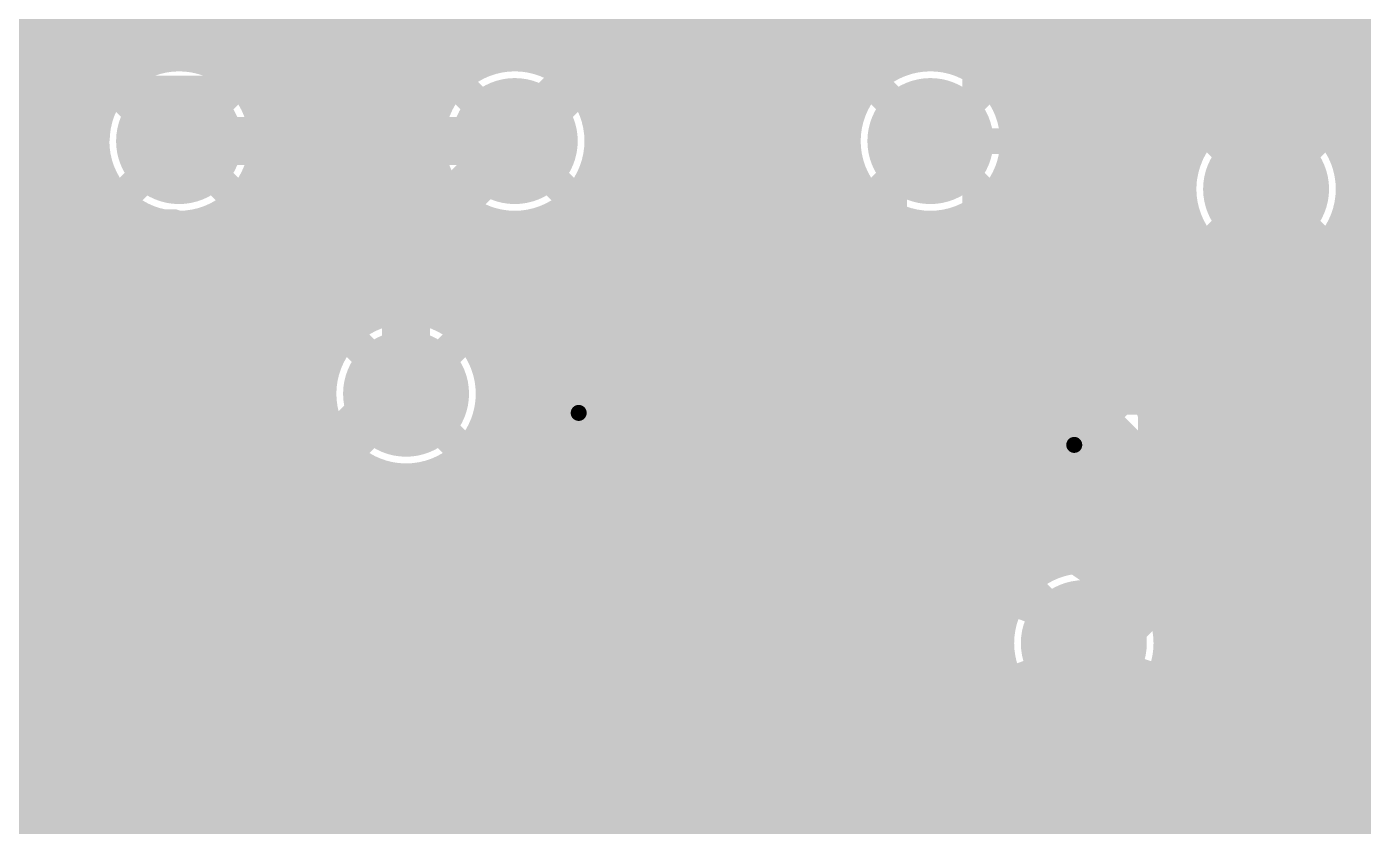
# Model space of a CAD drawing. Extents: x -118 to 4, y -52 to 56.
# Drawn here: x -41.34 to -30.72, y 30.12 to 36.47 of the extents above; entities that cross this region are included whole.
import ezdxf

# ---------------------------------------------------------------- set-up
doc = ezdxf.new("R2010")
doc.units = 0
doc.header["$MEASUREMENT"] = 0
doc.layers.get('0').update_dxf_attribs({"linetype": 'CONTINUOUS'})
for name, color, linetype in [('22-302-0_BOT', 7, 'CONTINUOUS'), ('22-302-0_DRD', 7, 'CONTINUOUS'), ('22-302-0_DRL', 2, 'CONTINUOUS'), ('22-302-0_GND', 1, 'CONTINUOUS'), ('22-302-0_IN1', 3, 'CONTINUOUS'), ('22-302-0_SMB', 5, 'CONTINUOUS'), ('22-302-0_SMT', 10, 'CONTINUOUS'), ('22-302-0_SPB', 14, 'CONTINUOUS'), ('22-302-0_SPT', 9, 'CONTINUOUS'), ('22-302-0_SSB', 12, 'CONTINUOUS'), ('22-302-0_SST', 11, 'CONTINUOUS'), ('22-302-0_TOP', 13, 'CONTINUOUS'), ('THRUHOLE_TAP', 7, 'CONTINUOUS')]:
    doc.layers.add(name, color=color, linetype=linetype)

# ---------------------------------------------------------------- blocks, each defined once
blk = doc.blocks.new('RECTANGLE_4')
blk.add_solid([(0.4064, 0.4826), (0.4064, -0.4826), (-0.4064, 0.4826), (-0.4064, -0.4826)])
blk = doc.blocks.new('ROUND_50')
at = {"const_width": 0.35052}
blk.add_lwpolyline([(-0.17526, 0, 1), (0.17526, 0, 1)], format="xyb", close=True, dxfattribs=at)
blk = doc.blocks.new('RECTANGLE_61')
blk.add_solid([(0.4445, 0.3175), (0.4445, -0.3175), (-0.4445, 0.3175), (-0.4445, -0.3175)])
blk = doc.blocks.new('ROUND_106')
at = {"const_width": 0.10033}
blk.add_lwpolyline([(-0.050164, 0, 1), (0.050164, 0, 1)], format="xyb", close=True, dxfattribs=at)
blk = doc.blocks.new('ROUND_107')
at = {"const_width": 0.10033}
blk.add_lwpolyline([(-0.050164, 0, 1), (0.050164, 0, 1)], format="xyb", close=True, dxfattribs=at)
blk = doc.blocks.new('ROUND_92')
at = {"const_width": 0.0635}
blk.add_lwpolyline([(-0.03175, 0, 1), (0.03175, 0, 1)], format="xyb", close=True, dxfattribs=at)
blk = doc.blocks.new('ROUND_93')
at = {"const_width": 0.50038}
blk.add_lwpolyline([(-0.25019, 0, 1), (0.25019, 0, 1)], format="xyb", close=True, dxfattribs=at)
blk = doc.blocks.new('ROUND_95')
at = {"const_width": 0.50038}
blk.add_lwpolyline([(-0.25019, 0, 1), (0.25019, 0, 1)], format="xyb", close=True, dxfattribs=at)
blk = doc.blocks.new('ROUND_58')
at = {"const_width": 0.35052}
blk.add_lwpolyline([(-0.17526, 0, 1), (0.17526, 0, 1)], format="xyb", close=True, dxfattribs=at)
blk = doc.blocks.new('RECTANGLE_2')
blk.add_solid([(0.4826, 0.4064), (0.4826, -0.4064), (-0.4826, 0.4064), (-0.4826, -0.4064)])
blk = doc.blocks.new('OBLONG_40')
at = {"const_width": 0.29972}
blk.add_lwpolyline([(0, 0.74041), (0, -0.74041)], dxfattribs=at)
at = {"const_width": 0.14986}
for points in [[(-0.07493, 0.74041, 1), (0.07493, 0.74041, 1)], [(-0.07493, -0.74041, 1), (0.07493, -0.74041, 1)]]:
    blk.add_lwpolyline(points, format="xyb", close=True, dxfattribs=at)
blk = doc.blocks.new('ROUND_98')
at = {"const_width": 0.10033}
blk.add_lwpolyline([(-0.050164, 0, 1), (0.050164, 0, 1)], format="xyb", close=True, dxfattribs=at)

msp = doc.modelspace()

# ---------------------------------------------------------------- linework, layer by layer
at = {"layer": '22-302-0_BOT'}
for points, const_width in [([(-33.3756, 42.545), (-33.3756, 36.48964)], 0.254), ([(-33.147, 42.545), (-33.147, 36.26104)], 0.254), ([(-32.9184, 42.545), (-32.9184, 36.03244)], 0.254), ([(-32.6898, 42.545), (-32.6898, 35.80384)], 0.254), ([(-32.4612, 42.545), (-32.4612, 35.57524)], 0.254), ([(-32.2326, 42.545), (-32.2326, 35.34664)], 0.254), ([(-24.765, 41.275), (-24.892, 41.402), (-24.892, 42.164), (-25.019, 42.291), (-29.972, 42.291), (-30.988, 41.275), (-30.988, 39.37), (-31.496, 38.862), (-31.496, 35.179)], 0.635), ([(-32.1183, 38.862), (-32.1183, 35.45332)], 0.254), ([(-27.8638, 38.1), (-27.8638, 38.0492), (-28.575, 37.338), (-28.575, 35.433), (-29.083, 34.925), (-30.734, 34.925), (-31.242, 34.417), (-31.877, 34.417), (-34.544, 37.084), (-50.165, 37.084), (-51.689, 38.608)], 0.2032), ([(-34.2519, 37.36594), (-32.16656, 35.28314)], 0.254), ([(-34.163, 35.56), (-35.179, 36.576), (-48.006, 36.576), (-48.387, 36.195)], 0.2032), ([(-32.1183, 36.5252), (-33.41116, 36.5252)], 0.254), ([(-32.1183, 36.2966), (-33.18256, 36.2966)], 0.254), ([(-57.785, 31.369), (-57.277, 31.369), (-55.118, 33.528), (-40.259, 33.528), (-38.989, 34.798), (-33.02, 34.798), (-32.131, 33.909), (-30.988, 33.909), (-30.48, 34.417), (-28.829, 34.417), (-27.8638, 35.3822), (-27.8638, 36.195)], 0.2032), ([(-40.43172, 36.1696), (-47.70628, 36.1696)], 0.254), ([(-41.3766, 36.1696), (-41.3766, 33.9344)], 0.254), ([(-41.148, 36.1696), (-41.148, 33.9344)], 0.254), ([(-40.9194, 36.1696), (-40.9194, 33.9344)], 0.254), ([(-40.6908, 36.1696), (-40.6908, 35.94608)], 0.254), ([(-40.58412, 36.068), (-47.71898, 36.068)], 0.254), ([(-32.1183, 36.068), (-32.95396, 36.068)], 0.254), ([(-40.75176, 35.8394), (-47.80788, 35.8394)], 0.254), ([(-32.1183, 35.8394), (-32.72536, 35.8394)], 0.254), ([(-40.81018, 35.6108), (-48.03902, 35.6108)], 0.254), ([(-40.132, 35.56), (-37.465, 35.56)], 0.381), ([(-32.1183, 35.6108), (-32.49676, 35.6108)], 0.254), ([(-25.4381, 34.50082), (-27.813, 34.50082), (-28.40482, 33.909), (-30.353, 33.909), (-30.85846, 33.401), (-32.258, 33.401), (-33.147, 34.29), (-38.735, 34.29), (-40.005, 33.02), (-54.991, 33.02), (-57.404, 30.607), (-58.039, 30.607), (-58.42, 30.988), (-64.389, 30.988), (-64.897, 31.496), (-64.897, 35.3568), (-64.77, 35.4838)], 0.2032), ([(-40.78732, 35.3822), (-60.30976, 35.3822)], 0.254), ([(-32.1437, 35.3822), (-32.26816, 35.3822)], 0.254), ([(-40.67556, 35.1536), (-60.36056, 35.1536)], 0.254), ([(-40.6908, 35.17138), (-40.6908, 33.9344)], 0.254), ([(-39.29634, 35.0647), (-40.42664, 33.9344)], 0.254), ([(-39.29634, 35.0647), (-39.66464, 35.0647)], 0.254), ([(-39.5478, 35.0647), (-39.5478, 34.81324)], 0.254), ([(-39.3192, 35.0647), (-39.3192, 35.04184)], 0.254), ([(-40.3733, 34.925), (-53.85816, 34.925)], 0.254), ([(-40.4622, 34.96564), (-40.4622, 33.9344)], 0.254), ([(-39.43604, 34.925), (-39.88816, 34.925)], 0.254), ([(-39.7764, 34.98088), (-39.7764, 34.58464)], 0.254), ([(-40.2336, 34.8869), (-40.2336, 34.12744)], 0.254), ([(-40.005, 34.89198), (-40.005, 34.35604)], 0.254), ([(-39.66464, 34.6964), (-53.5559, 34.6964)], 0.254), ([(-39.89324, 34.4678), (-53.44414, 34.4678)], 0.254), ([(-40.12184, 34.2392), (-53.42382, 34.2392)], 0.254), ([(-40.35044, 34.0106), (-53.48224, 34.0106)], 0.254), ([(-40.42664, 33.9344), (-53.52288, 33.9344)], 0.254), ([(-33.31464, 33.8836), (-37.73424, 33.8836)], 0.254), ([(-37.719, 33.8836), (-37.719, 33.85312)], 0.254), ([(-37.4904, 33.8836), (-37.4904, 31.7754)], 0.254), ([(-37.2618, 33.8836), (-37.2618, 31.7754)], 0.254), ([(-37.0332, 33.8836), (-37.0332, 31.7754)], 0.254), ([(-36.8046, 33.8836), (-36.8046, 31.7754)], 0.254), ([(-36.576, 33.8836), (-36.576, 31.7754)], 0.254), ([(-36.3474, 33.8836), (-36.3474, 31.7754)], 0.254), ([(-36.1188, 33.8836), (-36.1188, 31.7754)], 0.254), ([(-35.8902, 33.8836), (-35.8902, 31.7754)], 0.254), ([(-35.6616, 33.8836), (-35.6616, 31.7754)], 0.254), ([(-35.433, 33.8836), (-35.433, 31.7754)], 0.254), ([(-35.2044, 33.8836), (-35.2044, 31.7754)], 0.254), ([(-34.9758, 33.8836), (-34.9758, 31.7754)], 0.254), ([(-34.7472, 33.8836), (-34.7472, 31.7754)], 0.254), ([(-34.5186, 33.8836), (-34.5186, 31.7754)], 0.254), ([(-34.29, 33.8836), (-34.29, 31.81604)], 0.254), ([(-34.0614, 33.8836), (-34.0614, 32.04464)], 0.254), ([(-33.8328, 33.8836), (-33.8328, 32.27324)], 0.254), ([(-33.6042, 33.8836), (-33.6042, 32.50184)], 0.254), ([(-33.3756, 33.8836), (-33.3756, 32.6517)], 0.254), ([(-33.31464, 33.8836), (-32.54502, 33.11398)], 0.254), ([(-33.21304, 33.782), (-37.68852, 33.782)], 0.254), ([(-33.147, 33.71596), (-33.147, 32.6644)], 0.254), ([(-46.355, 32.004), (-45.847, 32.512), (-39.497, 32.512), (-38.4556, 33.5534), (-38.3286, 33.5534)], 0.381), ([(-32.98444, 33.5534), (-37.64788, 33.5534)], 0.254), ([(-32.9184, 33.48736), (-32.9184, 32.6644)], 0.254), ([(-32.75584, 33.3248), (-37.68852, 33.3248)], 0.254), ([(-37.719, 33.25114), (-37.719, 31.7754)], 0.254), ([(-32.6898, 33.25876), (-32.6898, 32.6644)], 0.254), ([(-32.52724, 33.0962), (-37.82568, 33.0962)], 0.254), ([(-32.4612, 33.04794), (-32.4612, 32.62376)], 0.254), ([(-30.6324, 33.06318), (-30.6324, 31.5214)], 0.254), ([(-27.8638, 33.02), (-27.8638, 32.7152), (-29.464, 31.115), (-31.496, 31.115), (-32.639, 32.258), (-33.274, 32.258), (-34.163, 31.369), (-46.101, 31.369), (-47.117, 30.353), (-47.371, 30.353)], 0.2032), ([(-37.9476, 32.98952), (-37.9476, 31.7754)], 0.254), ([(-30.85846, 32.9946), (-32.258, 32.9946)], 0.254), ([(-32.2326, 32.9946), (-32.2326, 32.42564)], 0.254), ([(-32.004, 32.9946), (-32.004, 32.19704)], 0.254), ([(-31.7754, 32.9946), (-31.7754, 31.96844)], 0.254), ([(-31.5468, 32.9946), (-31.5468, 31.73984)], 0.254), ([(-31.3182, 32.9946), (-31.3182, 31.5214)], 0.254), ([(-31.0896, 32.9946), (-31.0896, 31.5214)], 0.254), ([(-30.861, 32.9946), (-30.861, 31.5214)], 0.254), ([(-38.42766, 32.8803), (-39.1414, 32.16656)], 0.254), ([(-30.0228, 32.8676), (-38.44036, 32.8676)], 0.254), ([(-38.4048, 32.87776), (-38.4048, 31.7754)], 0.254), ([(-38.1762, 32.89046), (-38.1762, 31.7754)], 0.254), ([(-33.41624, 32.639), (-38.66896, 32.639)], 0.254), ([(-38.6334, 32.67456), (-38.6334, 31.7754)], 0.254), ([(-32.639, 32.6644), (-33.274, 32.6644)], 0.254), ([(-30.0228, 32.639), (-32.49676, 32.639)], 0.254), ([(-33.56102, 32.54502), (-34.33064, 31.7754)], 0.254), ([(-32.3469, 32.53994), (-31.32836, 31.5214)], 0.254), ([(-33.69564, 32.4104), (-38.89756, 32.4104)], 0.254), ([(-38.862, 32.44596), (-38.862, 31.7754)], 0.254), ([(-30.0228, 32.4104), (-32.21736, 32.4104)], 0.254), ([(-33.92424, 32.1818), (-39.12616, 32.1818)], 0.254), ([(-39.0906, 32.21736), (-39.0906, 31.7754)], 0.254), ([(-28.97124, 32.1818), (-31.98876, 32.1818)], 0.254), ([(-39.3192, 32.04972), (-39.3192, 31.7754)], 0.254), ([(-34.15284, 31.9532), (-45.67682, 31.9532)], 0.254), ([(-39.497, 32.0167), (-45.64126, 32.0167)], 0.254), ([(-41.3766, 32.0167), (-41.3766, 31.7754)], 0.254), ([(-41.148, 32.0167), (-41.148, 31.7754)], 0.254), ([(-40.9194, 32.0167), (-40.9194, 31.7754)], 0.254), ([(-40.6908, 32.0167), (-40.6908, 31.7754)], 0.254), ([(-40.4622, 32.0167), (-40.4622, 31.7754)], 0.254), ([(-40.2336, 32.0167), (-40.2336, 31.7754)], 0.254), ([(-40.005, 32.0167), (-40.005, 31.7754)], 0.254), ([(-39.7764, 32.0167), (-39.7764, 31.7754)], 0.254), ([(-39.5478, 32.0167), (-39.5478, 31.7754)], 0.254), ([(-29.19984, 31.9532), (-31.76016, 31.9532)], 0.254), ([(-34.33064, 31.7754), (-45.71492, 31.7754)], 0.254), ([(-32.9438, 31.5722), (-32.9438, 30.48)], 0.635), ([(-29.42844, 31.7246), (-31.53156, 31.7246)], 0.254), ([(-29.63164, 31.5214), (-31.32836, 31.5214)], 0.254), ([(-34.3662, 30.48), (-43.434, 30.48)], 0.635), ([(-34.3662, 30.48), (-43.434, 30.48)], 0.635), ([(-43.434, 30.48), (-34.3662, 30.48)], 0.635), ([(-31.115, 30.48), (-32.9438, 30.48)], 0.635), ([(-25.273, 27.813), (-25.781, 27.813), (-28.194, 25.4), (-29.718, 25.4), (-31.115, 26.797), (-31.115, 30.48)], 0.635), ([(-30.6578, 30.48), (-30.2768, 30.48)], 0.635)]:
    msp.add_lwpolyline(points, dxfattribs=dict(at, const_width=const_width))
at = {"layer": '22-302-0_BOT', "const_width": 0.254}
for points in [[(-40.43172, 36.1696, 0.2858882), (-40.81018, 35.56)], [(-40.81272, 35.56, 0.4142136), (-40.132, 34.87928)], [(-32.1183, 35.45332, 0.0653729), (-32.16802, 35.28337)], [(-40.132, 34.87928, 0.1913825), (-39.66482, 35.0649)], [(-37.64788, 33.5534, 0.1274576), (-37.73354, 33.88399)], [(-38.3286, 32.87268, 0.4142136), (-37.64788, 33.5534)], [(-32.54502, 33.11398, 0.1989124), (-32.258, 32.99509)], [(-30.85846, 32.9946, 0.2000576), (-30.56983, 33.1149)], [(-30.85846, 32.9946, 0.2000576), (-30.56983, 33.1149)], [(-38.42766, 32.8803, 0.0365465), (-38.3286, 32.87305)], [(-33.274, 32.6644, 0.1989124), (-33.56137, 32.54537)], [(-32.35198, 32.54502, 0.1989124), (-32.639, 32.66391)], [(-32.35198, 32.54502, 0.1989124), (-32.639, 32.66391)], [(-39.497, 32.0167, 0.1989124), (-39.14677, 32.16177)]]:
    msp.add_lwpolyline(points, format="xyb", dxfattribs=at)
at = {"layer": '22-302-0_DRD', "const_width": 0.254}
for points in [[(-39.497, 36.195), (-40.767, 34.925)], [(-39.497, 34.925), (-40.767, 36.195)], [(-36.83, 36.195), (-38.1, 34.925)], [(-36.83, 34.925), (-38.1, 36.195)], [(-33.528, 36.195), (-34.798, 34.925)], [(-33.528, 34.925), (-34.798, 36.195)], [(-30.861, 35.814), (-32.131, 34.544)], [(-30.861, 34.544), (-32.131, 35.814)], [(-37.6936, 34.1884), (-38.9636, 32.9184)], [(-37.6936, 32.9184), (-38.9636, 34.1884)], [(-36.322, 34.036), (-37.592, 32.766)], [(-36.322, 32.766), (-37.592, 34.036)], [(-32.385, 33.782), (-33.655, 32.512)], [(-32.385, 32.512), (-33.655, 33.782)], [(-32.385, 33.782), (-33.655, 32.512)], [(-32.385, 32.512), (-33.655, 33.782)], [(-32.385, 33.782), (-33.655, 32.512)], [(-32.385, 32.512), (-33.655, 33.782)], [(-32.3088, 32.2072), (-33.5788, 30.9372)], [(-32.3088, 30.9372), (-33.5788, 32.2072)]]:
    msp.add_lwpolyline(points, dxfattribs=at)
at = {"layer": '22-302-0_IN1', "const_width": 0.254}
for points in [[(-41.275, 55.372), (-41.275, 26.2763)], [(-41.0464, 55.372), (-41.0464, 26.57856)], [(-40.8178, 55.372), (-40.8178, 26.69032)], [(-40.5892, 55.372), (-40.5892, 36.06292)], [(-40.3606, 55.372), (-40.3606, 36.20008)], [(-40.132, 55.372), (-40.132, 36.24072)], [(-39.9034, 55.372), (-39.9034, 36.20008)], [(-39.6748, 55.372), (-39.6748, 36.06292)], [(-39.4462, 55.372), (-39.4462, 11.56208)], [(-39.2176, 55.372), (-39.2176, 22.70252)], [(-38.989, 55.372), (-38.989, 33.71342)], [(-38.7604, 55.372), (-38.7604, 34.07918)], [(-38.5318, 55.372), (-38.5318, 34.2011)], [(-32.5882, 55.372), (-32.5882, 33.67278)], [(-32.3596, 55.372), (-32.3596, 33.30702)], [(-32.131, 55.372), (-32.131, 35.4203)], [(-31.9024, 55.372), (-31.9024, 35.72256)], [(-32.8168, 47.48784), (-32.8168, 33.7947)], [(-33.0454, 46.78172), (-33.0454, 33.82518)], [(-33.274, 46.38802), (-33.274, 33.77692)], [(-33.5026, 46.101), (-33.5026, 35.72002)], [(-33.7312, 45.87494), (-33.7312, 36.08578)], [(-33.9598, 45.6946), (-33.9598, 36.2077)], [(-34.1884, 45.54728), (-34.1884, 36.23818)], [(-36.9316, 45.5041), (-36.9316, 35.98164)], [(-34.417, 45.4279), (-34.417, 36.18992)], [(-36.703, 45.39488), (-36.703, 34.03092)], [(-34.6456, 45.33646), (-34.6456, 36.03752)], [(-36.4744, 45.30852), (-36.4744, 33.87852)], [(-34.8742, 45.26534), (-34.8742, 5.54736)], [(-31.6738, 43.42638), (-31.6738, 35.83432)], [(-31.4452, 43.22064), (-31.4452, 35.85718)], [(-30.7594, 43.23588), (-30.7594, 25.5143)], [(-31.2166, 43.1419), (-31.2166, 35.79876)], [(-30.988, 43.14698), (-30.988, 35.63112)], [(-38.3032, 40.80002), (-38.3032, 34.23158)], [(-37.1602, 40.75938), (-37.1602, 36.16706)], [(-38.0746, 40.56888), (-38.0746, 35.85972)], [(-37.3888, 40.55364), (-37.3888, 36.23564)], [(-37.846, 40.47998), (-37.846, 36.12388)], [(-37.6174, 40.4749), (-37.6174, 36.22294)], [(-36.2458, 39.10838), (-36.2458, 22.57298)], [(-35.1028, 39.14902), (-35.1028, 7.48792)], [(-36.0172, 38.90264), (-36.0172, 16.26108)], [(-35.3314, 38.91788), (-35.3314, 7.62508)], [(-35.7886, 38.8239), (-35.7886, 7.62508)], [(-35.56, 38.82898), (-35.56, 7.66572)], [(-24.21636, 36.4998), (-47.77994, 36.4998)], [(-24.00808, 36.2712), (-47.71136, 36.2712)], [(-40.60952, 36.0426), (-47.72406, 36.0426)], [(-37.94252, 36.0426), (-39.65194, 36.0426)], [(-34.64052, 36.0426), (-36.98494, 36.0426)], [(-22.26564, 36.0426), (-33.68294, 36.0426)], [(-40.76192, 35.814), (-47.82312, 35.814)], [(-38.09492, 35.814), (-39.50208, 35.814)], [(-34.79292, 35.814), (-36.83508, 35.814)], [(-31.7373, 35.814), (-33.53308, 35.814)], [(-23.1013, 35.814), (-31.25216, 35.814)], [(-40.81018, 35.5854), (-48.08474, 35.5854)], [(-38.14318, 35.5854), (-39.45128, 35.5854)], [(-34.84118, 35.5854), (-36.78428, 35.5854)], [(-32.03956, 35.5854), (-33.48228, 35.5854)], [(-23.40356, 35.5854), (-30.9499, 35.5854)], [(-40.7797, 35.3568), (-48.54194, 35.3568)], [(-38.1127, 35.3568), (-39.48176, 35.3568)], [(-34.8107, 35.3568), (-36.81476, 35.3568)], [(-32.15132, 35.3568), (-33.51276, 35.3568)], [(-33.5026, 35.39744), (-33.5026, 33.62452)], [(-23.51532, 35.3568), (-30.83814, 35.3568)], [(-38.0746, 35.25774), (-38.0746, 34.18332)], [(-40.65778, 35.1282), (-48.47336, 35.1282)], [(-37.99078, 35.1282), (-39.60622, 35.1282)], [(-34.68878, 35.1282), (-36.93922, 35.1282)], [(-36.9316, 35.13836), (-36.9316, 34.07918)], [(-32.17418, 35.1282), (-33.63722, 35.1282)], [(-23.53818, 35.1282), (-30.81782, 35.1282)], [(-40.5892, 35.05708), (-40.5892, 26.71318)], [(-39.6748, 35.05708), (-39.6748, 11.77036)], [(-34.6456, 35.07994), (-34.6456, 5.62356)], [(-33.7312, 35.03422), (-33.7312, 16.53032)], [(-40.3606, 34.91992), (-40.3606, 26.65476)], [(-39.9034, 34.91992), (-39.9034, 11.84656)], [(-37.846, 34.99612), (-37.846, 34.03092)], [(-37.1602, 34.95294), (-37.1602, 34.0487)], [(-34.417, 34.93008), (-34.417, 16.32712)], [(-32.131, 34.93516), (-32.131, 25.13584)], [(-40.29202, 34.8996), (-48.48606, 34.8996)], [(-40.132, 34.87928), (-40.132, 26.48712)], [(-37.62502, 34.8996), (-39.96944, 34.8996)], [(-37.6174, 34.89706), (-37.6174, 33.56102)], [(-37.3888, 34.88436), (-37.3888, 33.92678)], [(-34.32302, 34.8996), (-37.30244, 34.8996)], [(-34.1884, 34.87928), (-34.1884, 16.49476)], [(-32.11576, 34.8996), (-34.00044, 34.8996)], [(-33.9598, 34.90976), (-33.9598, 16.55318)], [(-23.47976, 34.8996), (-30.87624, 34.8996)], [(-30.988, 34.72688), (-30.988, 25.55494)], [(-31.94812, 34.671), (-48.58512, 34.671)], [(-31.9024, 34.6329), (-31.9024, 25.3238)], [(-23.31212, 34.671), (-31.04388, 34.671)], [(-31.6738, 34.52114), (-31.6738, 25.44572)], [(-31.4452, 34.50082), (-31.4452, 25.52192)], [(-31.2166, 34.55924), (-31.2166, 25.55494)], [(2.921, 34.4424), (-48.84674, 34.4424)], [(-38.48862, 34.2138), (-64.98336, 34.2138)], [(-19.05508, 34.2138), (-38.16604, 34.2138)], [(-38.85438, 33.9852), (-65.05194, 33.9852)], [(-37.30498, 33.9852), (-37.80282, 33.9852)], [(-23.48992, 33.9852), (-36.60902, 33.9852)], [(-38.9763, 33.7566), (-65.23736, 33.7566)], [(-37.53612, 33.7566), (-37.67836, 33.7566)], [(-33.31972, 33.7566), (-36.37788, 33.7566)], [(-23.62708, 33.7566), (-32.71774, 33.7566)], [(-39.00678, 33.528), (-67.40398, 33.528)], [(-37.62502, 33.528), (-37.64788, 33.528)], [(-33.58388, 33.528), (-36.28898, 33.528)], [(-23.66772, 33.528), (-32.45612, 33.528)], [(-38.989, 33.39084), (-38.989, 22.85492)], [(-38.95852, 33.2994), (-56.79186, 33.2994)], [(-37.62756, 33.2994), (-37.69868, 33.2994)], [(-37.6174, 33.23844), (-37.6174, 15.52956)], [(-33.68294, 33.2994), (-36.2839, 33.2994)], [(-23.62708, 33.2994), (-32.35706, 33.2994)], [(-38.80612, 33.0708), (-56.5658, 33.0708)], [(-38.7604, 33.02762), (-38.7604, 22.90318)], [(-37.55136, 33.0708), (-37.84854, 33.0708)], [(-37.846, 33.07334), (-37.846, 15.52702)], [(-33.69564, 33.0708), (-36.36264, 33.0708)], [(-23.48992, 33.0708), (-32.34436, 33.0708)], [(-38.5318, 32.90316), (-38.5318, 22.8727)], [(-38.0746, 32.92348), (-38.0746, 22.38502)], [(-36.4744, 32.92094), (-36.4744, 22.80412)], [(-32.3596, 32.98444), (-32.3596, 31.92018)], [(-37.34308, 32.8422), (-56.47944, 32.8422)], [(-38.3032, 32.87268), (-38.3032, 22.75078)], [(-37.3888, 32.87522), (-37.3888, 22.61108)], [(-33.62706, 32.8422), (-36.56838, 32.8422)], [(-20.28698, 32.8422), (-32.41294, 32.8422)], [(-37.1602, 32.75076), (-37.1602, 22.81936)], [(-36.9316, 32.72028), (-36.9316, 22.89556)], [(-36.703, 32.77108), (-36.703, 22.89302)], [(-33.44164, 32.6136), (-46.05274, 32.6136)], [(-33.5026, 32.66694), (-33.5026, 31.95828)], [(-20.51812, 32.6136), (-32.59836, 32.6136)], [(-32.5882, 32.62122), (-32.5882, 32.15132)], [(-33.274, 32.51708), (-33.274, 32.16656)], [(-32.8168, 32.49676), (-32.8168, 32.24022)], [(-30.17012, 32.385), (-45.79112, 32.385)], [(-33.0454, 32.46628), (-33.0454, 32.24276)], [(-33.29178, 32.1564), (-45.69206, 32.1564)], [(-30.33776, 32.1564), (-32.59582, 32.1564)], [(-33.52292, 31.9278), (-45.67936, 31.9278)], [(-30.39618, 31.9278), (-32.36468, 31.9278)], [(-33.61182, 31.6992), (-45.74794, 31.6992)], [(-30.37332, 31.6992), (-32.27578, 31.6992)], [(-33.61436, 31.4706), (-45.93336, 31.4706)], [(-30.26156, 31.4706), (-32.2707, 31.4706)], [(-33.53816, 31.242), (-57.11698, 31.242)], [(-32.3596, 31.22422), (-32.3596, 26.95702)], [(-29.9593, 31.242), (-32.34944, 31.242)], [(-33.5026, 31.18358), (-33.5026, 27.27452)], [(-33.32988, 31.0134), (-54.43474, 31.0134)], [(-32.5882, 30.99308), (-32.5882, 27.32278)], [(-26.13152, 31.0134), (-32.55518, 31.0134)], [(-33.274, 30.97784), (-33.274, 27.42692)], [(-33.0454, 30.8991), (-33.0454, 27.47518)], [(-32.8168, 30.90418), (-32.8168, 27.4447)], [(0.66294, 30.7848), (-54.17312, 30.7848)], [(0.59436, 30.5562), (-54.07406, 30.5562)], [(0.60706, 30.3276), (-54.06136, 30.3276)], [(0.70612, 30.099), (-54.12994, 30.099)]]:
    msp.add_lwpolyline(points, dxfattribs=at)
for points in [[(-40.132, 36.24072, 0.4142136), (-40.81272, 35.56)], [(-39.45128, 35.56, 0.4142136), (-40.132, 36.24072)], [(-37.465, 36.24072, 0.4142136), (-38.14572, 35.56)], [(-36.78428, 35.56, 0.4142136), (-37.465, 36.24072)], [(-34.163, 36.24072, 0.4142136), (-34.84372, 35.56)], [(-33.48228, 35.56, 0.4142136), (-34.163, 36.24072)], [(-31.496, 35.85972, 0.4142136), (-32.17672, 35.179)], [(-30.81528, 35.179, 0.4142136), (-31.496, 35.85972)], [(-40.81272, 35.56, 0.4142136), (-40.132, 34.87928)], [(-40.132, 34.87928, 0.4142136), (-39.45128, 35.56)], [(-38.14572, 35.56, 0.4142136), (-37.465, 34.87928)], [(-37.465, 34.87928, 0.4142136), (-36.78428, 35.56)], [(-34.84372, 35.56, 0.4142136), (-34.163, 34.87928)], [(-34.163, 34.87928, 0.4142136), (-33.48228, 35.56)], [(-32.17672, 35.179, 0.4142136), (-31.496, 34.49828)], [(-31.496, 34.49828, 0.4142136), (-30.81528, 35.179)], [(-38.3286, 34.23412, 0.4142136), (-39.00932, 33.5534)], [(-37.64788, 33.5534, 0.4142136), (-38.3286, 34.23412)], [(-36.957, 34.08172, 0.4142136), (-37.63772, 33.401)], [(-36.27628, 33.401, 0.4142136), (-36.957, 34.08172)], [(-33.02, 33.82772, 0.4142136), (-33.70072, 33.147)], [(-33.02, 33.82772, 0.4142136), (-33.70072, 33.147)], [(-32.33928, 33.147, 0.4142136), (-33.02, 33.82772)], [(-32.33928, 33.147, 0.4142136), (-33.02, 33.82772)], [(-39.00932, 33.5534, 0.4142136), (-38.3286, 32.87268)], [(-38.3286, 32.87268, 0.4142136), (-37.64788, 33.5534)], [(-37.63772, 33.401, 0.4142136), (-36.957, 32.72028)], [(-36.957, 32.72028, 0.4142136), (-36.27628, 33.401)], [(-33.70072, 33.147, 0.4142136), (-33.02, 32.46628)], [(-33.70072, 33.147, 0.4142136), (-33.02, 32.46628)], [(-33.02, 32.46628, 0.4142136), (-32.33928, 33.147)], [(-33.02, 32.46628, 0.4142136), (-32.33928, 33.147)], [(-32.9438, 32.25292, 0.4142136), (-33.62452, 31.5722)], [(-32.26308, 31.5722, 0.4142136), (-32.9438, 32.25292)], [(-33.62452, 31.5722, 0.4142136), (-32.9438, 30.89148)], [(-32.9438, 30.89148, 0.4142136), (-32.26308, 31.5722)]]:
    msp.add_lwpolyline(points, format="xyb", dxfattribs=at)
at = {"layer": '22-302-0_SSB', "const_width": 0.1524}
for points in [[(-31.90494, 36.12642), (-31.54934, 36.12642), (-31.49092, 36.29406), (-31.49092, 36.46424), (-31.54934, 36.63442), (-31.90494, 36.63442), (-31.96336, 36.46424), (-31.96336, 36.29406), (-31.72714, 35.61842)], [(-30.65272, 36.12642), (-31.00832, 36.12642), (-31.12516, 36.29406), (-31.12516, 36.46424), (-31.00832, 36.63442), (-30.65272, 36.63442), (-30.65272, 35.61842)], [(-30.94736, 36.12642), (-31.12516, 35.61842)], [(-31.60014, 32.44342), (-31.60014, 33.45942), (-31.48076, 33.28924)], [(-32.55772, 32.78124), (-32.08274, 32.78124), (-32.31896, 33.45942), (-32.43834, 33.45942), (-32.43834, 32.44342)], [(-30.52572, 32.95142), (-30.88132, 32.95142), (-30.99816, 33.11906), (-30.99816, 33.28924), (-30.88132, 33.45942), (-30.52572, 33.45942), (-30.52572, 32.44342)], [(-30.82036, 32.95142), (-30.99816, 32.44342)], [(-31.71952, 32.44342), (-31.48076, 32.44342)], [(-32.1945, 29.6545), (-35.1155, 29.6545), (-35.1155, 31.2928), (-32.1945, 31.2928), (-32.1945, 29.6545)], [(-36.52266, 29.9974), (-36.52266, 31.0134), (-36.40328, 30.84576)], [(-35.92068, 29.9974), (-35.50666, 29.9974), (-35.50666, 31.0134)]]:
    msp.add_lwpolyline(points, dxfattribs=at)
at = {"layer": '22-302-0_SST', "const_width": 0.1524}
for points in [[(-41.4655, 38.9255), (-41.4655, 36.0045), (-39.8272, 36.0045), (-39.8272, 38.9255), (-41.4655, 38.9255)], [(-32.1945, 33.4645), (-32.1945, 36.3855), (-33.8328, 36.3855), (-33.8328, 33.4645), (-32.1945, 33.4645)], [(-29.0195, 33.4645), (-29.0195, 36.3855), (-30.6578, 36.3855), (-30.6578, 33.4645), (-29.0195, 33.4645)], [(-34.42462, 35.8648), (-34.42462, 32.7152), (-39.37, 32.7152), (-39.37, 36.322), (-34.88182, 36.322), (-34.42462, 35.8648)], [(-35.20948, 35.92576), (-35.20948, 35.2044)], [(-35.4838, 35.81654), (-35.4838, 35.31362)], [(-35.00882, 35.85464), (-35.44062, 35.85464)], [(-35.34664, 35.90544), (-35.34664, 35.22472)], [(-35.07232, 35.89274), (-35.07232, 35.23742)], [(-34.89706, 35.71748), (-35.55238, 35.71748)], [(-34.93516, 35.78098), (-34.93516, 35.34918)], [(-34.86404, 35.58032), (-35.5854, 35.58032)], [(-34.88436, 35.44316), (-35.56508, 35.44316)], [(-34.97326, 35.306), (-35.47618, 35.306)], [(-39.82974, 34.64814), (-39.99992, 34.52876), (-40.1701, 34.47034), (-40.50792, 34.47034), (-40.6781, 34.52876), (-40.84574, 34.64814), (-40.84574, 34.76498), (-40.6781, 34.88436), (-40.50792, 34.94278), (-40.1701, 34.94278), (-39.99992, 34.88436), (-39.82974, 34.76498), (-39.82974, 34.64814)], [(-39.82974, 34.10458), (-39.82974, 33.86836)], [(-39.82974, 33.98774), (-40.84574, 33.98774), (-40.6781, 33.86836)], [(-40.84574, 33.38576), (-39.99992, 33.38576), (-39.82974, 33.32734), (-39.82974, 32.97174), (-39.99992, 32.91078), (-40.84574, 32.91078)], [(-32.9184, 33.02508), (-32.9184, 32.66948), (-33.08858, 32.61106), (-33.25876, 32.61106), (-33.4264, 32.66948), (-33.4264, 33.02508), (-33.25876, 33.0835), (-33.08858, 33.0835), (-32.4104, 32.84728)], [(-32.4104, 32.2453), (-32.4104, 31.77286), (-33.08858, 32.2453), (-33.25876, 32.2453), (-33.4264, 32.18688), (-33.4264, 31.83128), (-33.25876, 31.77286)], [(-32.58058, 31.4071), (-32.4104, 31.34868), (-32.4104, 30.99308), (-32.58058, 30.93466), (-33.25876, 30.93466), (-33.4264, 30.99308), (-33.4264, 31.34868), (-33.25876, 31.4071)]]:
    msp.add_lwpolyline(points, dxfattribs=at)
for points in [[(-35.22472, 35.92576, 0.4142136), (-35.5854, 35.56508)], [(-34.86404, 35.56508, 0.4142136), (-35.22472, 35.92576)], [(-35.5854, 35.56508, 0.4142136), (-35.22472, 35.2044)], [(-35.22472, 35.2044, 0.4142136), (-34.86404, 35.56508)]]:
    msp.add_lwpolyline(points, format="xyb", dxfattribs=at)
at = {"layer": '22-302-0_TOP'}
for points, const_width in [([(-38.3286, 33.5534), (-38.3286, 34.6964), (-37.465, 35.56), (-36.87572, 36.14928), (-36.87572, 37.465)], 0.381), ([(-37.465, 35.56), (-36.87572, 36.14928), (-36.87572, 37.465)], 0.381), ([(-36.22548, 31.52394), (-36.22548, 35.02152), (-34.925, 36.322), (-34.925, 37.465)], 0.3048), ([(-43.18, 11.811), (-42.545, 11.811), (-42.037, 12.319), (-42.037, 30.48), (-38.989, 33.528), (-38.989, 35.179), (-37.52342, 36.64204), (-37.52342, 37.465)], 0.2032), ([(-40.64, 36.7538), (-40.64, 36.068), (-40.132, 35.56)], 0.381), ([(-41.1988, 35.97148), (-41.49852, 35.97148)], 0.254), ([(-41.3766, 35.97148), (-41.3766, 31.81604)], 0.254), ([(-29.845, 35.6362), (-29.9212, 35.6362), (-30.226, 35.941), (-32.639, 35.941), (-32.9438, 35.6362), (-33.02, 35.6362)], 0.2032), ([(-41.11752, 35.7632), (-47.8028, 35.7632)], 0.254), ([(-41.148, 35.814), (-41.148, 32.04464)], 0.254), ([(-41.03878, 35.66414), (-40.85336, 35.47872)], 0.254), ([(-33.02, 35.6362), (-33.0962, 35.56), (-34.163, 35.56)], 0.2032), ([(-40.90924, 35.5346), (-48.08474, 35.5346)], 0.254), ([(-40.9194, 35.54476), (-40.9194, 32.27324)], 0.254), ([(-31.496, 35.179), (-31.496, 33.02), (-32.9438, 31.5722)], 0.635), ([(-40.81272, 35.306), (-48.46828, 35.306)], 0.254), ([(-39.5478, 35.1282), (-39.5478, 33.64484)], 0.254), ([(-39.46652, 35.179), (-39.46652, 33.72612)], 0.254), ([(-40.67556, 35.0774), (-48.42256, 35.0774)], 0.254), ([(-40.6908, 35.09518), (-40.6908, 32.50184)], 0.254), ([(-39.46652, 35.0774), (-39.58844, 35.0774)], 0.254), ([(-39.7764, 34.925), (-39.7764, 33.41624)], 0.254), ([(-40.27932, 34.8488), (-48.4505, 34.8488)], 0.254), ([(-40.4622, 34.9123), (-40.4622, 32.73044)], 0.254), ([(-40.2336, 34.84118), (-40.2336, 32.95904)], 0.254), ([(-40.005, 34.84372), (-40.005, 33.18764)], 0.254), ([(-39.46652, 34.8488), (-39.98468, 34.8488)], 0.254), ([(-39.46652, 34.6202), (-48.5648, 34.6202)], 0.254), ([(-39.46652, 34.3916), (-48.84674, 34.3916)], 0.254), ([(-33.02, 34.2138), (-33.02, 33.147)], 0.635), ([(-33.02, 33.147), (-33.02, 34.2138)], 0.635), ([(-33.02, 34.2138), (-33.02, 33.147)], 0.635), ([(-39.46652, 34.163), (-49.53508, 34.163)], 0.254), ([(-39.46652, 33.9344), (-51.97348, 33.9344)], 0.254), ([(-39.48684, 33.7058), (-51.97348, 33.7058)], 0.254), ([(-39.46652, 33.72612), (-42.37228, 30.82036)], 0.254), ([(-39.71544, 33.4772), (-51.97348, 33.4772)], 0.254), ([(-36.957, 33.401), (-36.87572, 33.31972), (-36.87572, 31.52394)], 0.2032), ([(-39.94404, 33.2486), (-51.97348, 33.2486)], 0.254), ([(-40.17264, 33.02), (-51.84648, 33.02)], 0.254), ([(-40.40124, 32.7914), (-51.84648, 32.7914)], 0.254), ([(-36.449, 1.26492), (-33.15208, 1.26492), (-33.147, 1.27), (-33.909, 2.032), (-33.909, 3.302), (-37.719, 7.112), (-38.227, 7.112), (-38.989, 7.874), (-42.799, 7.874), (-43.561, 8.636), (-43.561, 10.16), (-41.529, 12.192), (-41.529, 30.226), (-38.862, 32.893), (-38.1, 32.893), (-37.52342, 32.31642), (-37.52342, 31.52394)], 0.2032), ([(-40.62984, 32.5628), (-45.89018, 32.5628)], 0.254), ([(-40.85844, 32.3342), (-45.7073, 32.3342)], 0.254), ([(-41.08704, 32.1056), (-45.63618, 32.1056)], 0.254), ([(-41.31564, 31.877), (-45.63872, 31.877)], 0.254), ([(-36.22548, 31.52394), (-36.22548, 30.38348), (-35.814, 29.972), (-35.814, 27.305), (-32.639, 24.13), (-31.115, 24.13)], 0.3048), ([(-40.64, 29.2862), (-40.5638, 29.2862), (-39.624, 30.226), (-38.8239, 30.226), (-38.8239, 31.52394)], 0.2032), ([(-38.8239, 31.52394), (-38.8239, 30.226), (-38.17366, 30.226), (-38.17366, 31.52394)], 0.2032), ([(-36.83, 29.2862), (-36.83, 29.41828), (-36.87572, 29.464), (-36.87572, 31.52394)], 0.2032), ([(-34.925, 29.2862), (-34.925, 29.845), (-35.57524, 30.49524), (-35.57524, 31.52394)], 0.2032), ([(-31.115, 29.57576), (-31.63824, 30.099), (-34.29, 30.099), (-34.925, 30.734), (-34.925, 31.52394)], 0.2032)]:
    msp.add_lwpolyline(points, dxfattribs=dict(at, const_width=const_width))
at = {"layer": '22-302-0_TOP', "const_width": 0.254}
for points in [[(-41.1988, 35.97148, 0.1548095), (-41.04098, 35.66702)], [(-41.1988, 35.97148, 0.1548095), (-41.04098, 35.66702)], [(-40.85336, 35.47872, 0.3817201), (-40.132, 34.83356)], [(-40.132, 34.83356, 0.3243489), (-39.44112, 35.33394)], [(-39.44112, 35.33394, 0.0827264), (-39.46693, 35.179)]]:
    msp.add_lwpolyline(points, format="xyb", dxfattribs=at)

# ---------------------------------------------------------------- block references
at = {"layer": '22-302-0_BOT'}
for name, p in [('ROUND_50', (-40.132, 35.56)), ('ROUND_50', (-37.465, 35.56)), ('ROUND_50', (-34.163, 35.56)), ('ROUND_50', (-31.496, 35.179)), ('ROUND_50', (-38.3286, 33.5534)), ('ROUND_50', (-36.957, 33.401)), ('ROUND_50', (-33.02, 33.147)), ('ROUND_50', (-32.9438, 31.5722)), ('RECTANGLE_4', (-34.3662, 30.48)), ('RECTANGLE_4', (-32.9438, 30.48)), ('RECTANGLE_61', (-31.115, 30.48))]:
    msp.add_blockref(name, p, dxfattribs=at)
at = {"layer": '22-302-0_DRL'}
for name, p in [('ROUND_107', (-40.132, 35.56)), ('ROUND_107', (-37.465, 35.56)), ('ROUND_106', (-34.163, 35.56)), ('ROUND_107', (-31.496, 35.179)), ('ROUND_107', (-38.3286, 33.5534)), ('ROUND_107', (-36.957, 33.401)), ('ROUND_107', (-33.02, 33.147)), ('ROUND_107', (-32.9438, 31.5722))]:
    msp.add_blockref(name, p, dxfattribs=at)
at = {"layer": '22-302-0_GND'}
for name, p in [('ROUND_93', (-40.132, 35.56)), ('ROUND_93', (-37.465, 35.56)), ('ROUND_95', (-34.163, 35.56)), ('ROUND_93', (-31.496, 35.179)), ('ROUND_93', (-38.3286, 33.5534)), ('ROUND_92', (-36.957, 33.401)), ('ROUND_92', (-33.02, 33.147)), ('ROUND_93', (-32.9438, 31.5722))]:
    msp.add_blockref(name, p, dxfattribs=at)
at = {"layer": '22-302-0_IN1'}
for name, p in [('ROUND_50', (-40.132, 35.56)), ('ROUND_50', (-37.465, 35.56)), ('ROUND_50', (-34.163, 35.56)), ('ROUND_58', (-31.496, 35.179)), ('ROUND_50', (-38.3286, 33.5534)), ('ROUND_58', (-36.957, 33.401)), ('ROUND_58', (-33.02, 33.147)), ('ROUND_58', (-32.9438, 31.5722))]:
    msp.add_blockref(name, p, dxfattribs=at)
at = {"layer": '22-302-0_SMB'}
for p in [(-34.3662, 30.48), (-32.9438, 30.48)]:
    msp.add_blockref('RECTANGLE_4', p, dxfattribs=at)
at = {"layer": '22-302-0_SMT'}
for name, p in [('RECTANGLE_2', (-40.64, 36.7538)), ('RECTANGLE_2', (-33.02, 35.6362)), ('RECTANGLE_2', (-33.02, 34.2138)), ('OBLONG_40', (-38.8239, 31.52394)), ('OBLONG_40', (-38.17366, 31.52394)), ('OBLONG_40', (-37.52342, 31.52394)), ('OBLONG_40', (-36.87572, 31.52394)), ('OBLONG_40', (-36.22548, 31.52394)), ('OBLONG_40', (-35.57524, 31.52394)), ('OBLONG_40', (-34.925, 31.52394))]:
    msp.add_blockref(name, p, dxfattribs=at)
at = {"layer": '22-302-0_SPB'}
for p in [(-34.3662, 30.48), (-32.9438, 30.48)]:
    msp.add_blockref('RECTANGLE_4', p, dxfattribs=at)
at = {"layer": '22-302-0_SPT'}
for name, p in [('RECTANGLE_2', (-40.64, 36.7538)), ('RECTANGLE_2', (-33.02, 35.6362)), ('RECTANGLE_2', (-33.02, 34.2138)), ('OBLONG_40', (-38.8239, 31.52394)), ('OBLONG_40', (-38.17366, 31.52394)), ('OBLONG_40', (-37.52342, 31.52394)), ('OBLONG_40', (-36.87572, 31.52394)), ('OBLONG_40', (-36.22548, 31.52394)), ('OBLONG_40', (-35.57524, 31.52394)), ('OBLONG_40', (-34.925, 31.52394))]:
    msp.add_blockref(name, p, dxfattribs=at)
at = {"layer": '22-302-0_TOP'}
for name, p in [('RECTANGLE_2', (-40.64, 36.7538)), ('RECTANGLE_2', (-33.02, 35.6362)), ('ROUND_50', (-40.132, 35.56)), ('ROUND_50', (-37.465, 35.56)), ('ROUND_50', (-34.163, 35.56)), ('ROUND_50', (-31.496, 35.179)), ('RECTANGLE_2', (-33.02, 34.2138)), ('ROUND_50', (-38.3286, 33.5534)), ('ROUND_50', (-36.957, 33.401)), ('ROUND_50', (-33.02, 33.147)), ('OBLONG_40', (-38.8239, 31.52394)), ('OBLONG_40', (-38.17366, 31.52394)), ('OBLONG_40', (-37.52342, 31.52394)), ('OBLONG_40', (-36.87572, 31.52394)), ('OBLONG_40', (-36.22548, 31.52394)), ('OBLONG_40', (-35.57524, 31.52394)), ('OBLONG_40', (-34.925, 31.52394)), ('ROUND_50', (-32.9438, 31.5722))]:
    msp.add_blockref(name, p, dxfattribs=at)
at = {"layer": 'THRUHOLE_TAP'}
for p in [(-40.132, 35.56), (-37.465, 35.56), (-34.163, 35.56), (-31.496, 35.179), (-38.3286, 33.5534), (-36.957, 33.401), (-33.02, 33.147), (-32.9438, 31.5722)]:
    msp.add_blockref('ROUND_98', p, dxfattribs=at)

doc.saveas('drawing.dxf')
